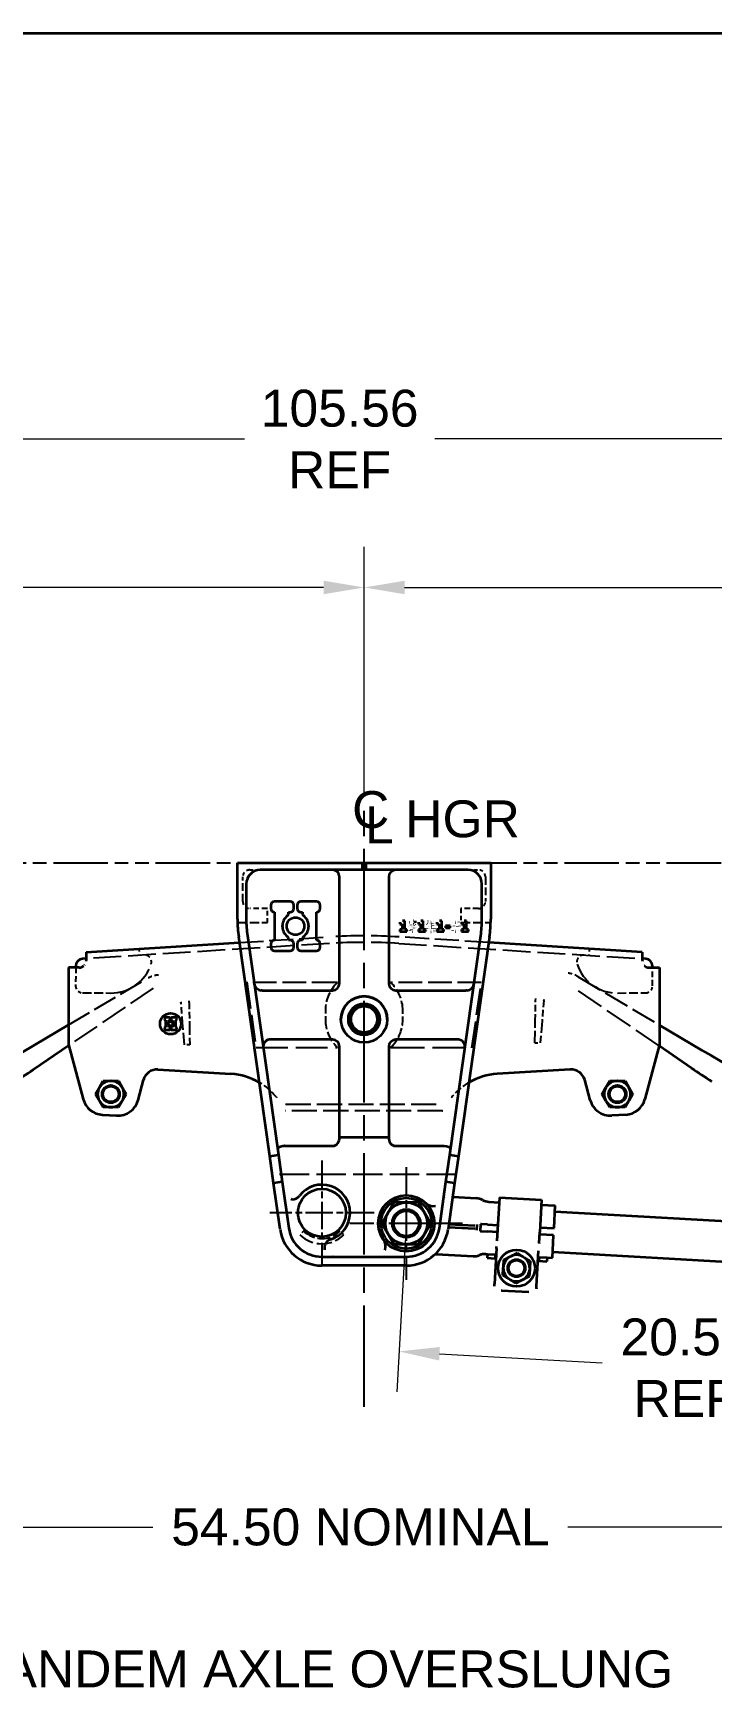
# Model space of a CAD drawing. Header units: inches. Extents: x 8 to 267, y 4 to 172.
# Drawn here: x 85.3 to 109.5, y 113 to 171.8 of the extents above; entities that cross this region are included whole.
import ezdxf

# ---------------------------------------------------------------- set-up
doc = ezdxf.new("R2010")
doc.units = ezdxf.units.IN
doc.header["$LTSCALE"] = 8
doc.header["$MEASUREMENT"] = 0
for name, pattern in [('CHAIN', [0.7087, 0.4724, -0.0591, 0.1181, -0.0591]), ('DASHED', [0.2067, 0.1654, -0.0413]), ('DOUBLE_DASH_CHAIN', [1.2403, 0.6614, -0.0827, 0.1654, -0.0827, 0.1654, -0.0827])]:
    doc.linetypes.add(name, pattern=pattern)
for name, color, linetype, lineweight in [('Center Mark(Hutchens)', 7, 'Continuous', 25), ('Centerline(Hutchens)', 7, 'Continuous', 25), ('Dimensions(Hutchens)', 7, 'Continuous', 25), ('Hidden Edges(Hutchens)', 7, 'DASHED', 25), ('Sketch Geometry(Hutchens)', 7, 'Continuous', 35), ('Symbols(Hutchens)', 7, 'Continuous', 25), ('Visible Edges(Hutchens)', 7, 'Continuous', 35), ('Visible Tangent Edges(Hutchens)', 7, 'DOUBLE_DASH_CHAIN', 25)]:
    doc.layers.add(name, color=color, linetype=linetype, lineweight=lineweight)
doc.styles.add('Hutchens .164', font='ARIAL.TTF')
doc.styles.add('Hutchens .180', font='ARIAL.TTF')
doc.dimstyles.new('HUTCHENS STD DIM X.XX', dxfattribs={"dimscale": 8, "dimtxt": 0.164, "dimasz": 0.18, "dimexe": 0.18, "dimexo": 0.0625, "dimgap": 0.09, "dimtad": 0, "dimtih": 1, "dimtoh": 1, "dimrnd": 1e-08, "dimzin": 4, "dimdsep": 46, "dimtxsty": 'Hutchens .164', "dimcen": 0.09, "dimclrd": 211, "dimclre": 211, "dimclrt": 7, "dimadec": 0, "dimazin": 1, "dimtfac": 0.762195, "dimtofl": 0, "dimtmove": 0, "dimatfit": 3, "dimfxl": 0, "dimtolj": 1, "dimtzin": 0, "dimlwd": 9, "dimlwe": 9, "dimarcsym": 0})

# ---------------------------------------------------------------- blocks, each defined once
blk = doc.blocks.new('Borders D-SIZE')
at = {"layer": 'Sketch Geometry(Hutchens)'}
blk.add_line((0.9537, 21.4797), (32.9537, 21.4797), dxfattribs=at)
at = {"layer": 'Symbols(Hutchens)', "color": 7}
for tag, p, height, style in [('PART_NO_001', (33.0044, 3.3694), 0.164, 'Hutchens .164'), ('REV_001', (32.9953, 1.6502), 0.18, 'Hutchens .180'), ('Sheet_number_001', (33.0516, 1.1699), 0.164, 'Hutchens .164'), ('SHTS_(TOTAL)_001', (33.0516, 0.7004), 0.164, 'Hutchens .164')]:
    blk.add_attdef(tag, p, '', height=height, rotation=270, dxfattribs=dict(at, style=style))
blk = doc.blocks.new('*D29')
at = {"layer": 'Defpoints', "color": 0, "linetype": 'Continuous'}
for p in [(69.784, 126.631), (124.284, 126.649), (124.284, 118.736)]:
    blk.add_point(p, dxfattribs=at)
at = {"layer": 'Dimensions(Hutchens)', "color": 211, "linetype": 'Continuous', "lineweight": 9}
for p, q in [((69.784, 126.131), (69.784, 117.296)), ((124.284, 126.149), (124.284, 117.296)), ((71.224, 118.736), (89.605, 118.736)), ((122.844, 118.736), (104.35, 118.736))]:
    blk.add_line(p, q, dxfattribs=at)
at = {"layer": 'Dimensions(Hutchens)', "color": 211, "linetype": 'Continuous'}
for points in [[(71.224, 118.976), (71.224, 118.496), (69.784, 118.736)], [(122.844, 118.976), (122.844, 118.496), (124.284, 118.736)]]:
    blk.add_solid(points, dxfattribs=at)
at = {"layer": 'Dimensions(Hutchens)', "color": 7, "linetype": 'Continuous', "lineweight": 9, "insert": (96.978, 118.736), "char_height": 1.312, "attachment_point": 5, "style": 'Hutchens .164'}
blk.add_mtext('\\A1;54.50 NOMINAL', dxfattribs=at)
blk = doc.blocks.new('*D33')
at = {"layer": 'Defpoints', "color": 0, "linetype": 'Continuous'}
for p in [(97.109, 152.134), (50.859, 144.625), (97.109, 144.253)]:
    blk.add_point(p, dxfattribs=at)
at = {"layer": 'Dimensions(Hutchens)', "color": 211, "linetype": 'Continuous', "lineweight": 9}
for p, q in [((50.859, 145.125), (50.859, 153.574)), ((97.109, 144.753), (97.109, 153.574)), ((52.299, 152.134), (71.019, 152.134)), ((95.669, 152.134), (76.949, 152.134))]:
    blk.add_line(p, q, dxfattribs=at)
at = {"layer": 'Dimensions(Hutchens)', "color": 211, "linetype": 'Continuous'}
for points in [[(52.299, 152.374), (52.299, 151.894), (50.859, 152.134)], [(95.669, 152.374), (95.669, 151.894), (97.109, 152.134)]]:
    blk.add_solid(points, dxfattribs=at)
at = {"layer": 'Dimensions(Hutchens)', "color": 7, "linetype": 'Continuous', "lineweight": 9, "insert": (73.984, 152.134), "char_height": 1.312, "attachment_point": 5, "style": 'Hutchens .164'}
blk.add_mtext('\\A1;46.25', dxfattribs=at)
blk = doc.blocks.new('*D34')
at = {"layer": 'Defpoints', "color": 0, "linetype": 'Continuous'}
for p in [(143.359, 152.134), (143.359, 145.341), (97.109, 144.253)]:
    blk.add_point(p, dxfattribs=at)
at = {"layer": 'Dimensions(Hutchens)', "color": 211, "linetype": 'Continuous', "lineweight": 9}
for p, q in [((97.109, 144.753), (97.109, 153.574)), ((143.359, 145.841), (143.359, 153.574)), ((98.549, 152.134), (117.269, 152.134)), ((141.919, 152.134), (123.199, 152.134))]:
    blk.add_line(p, q, dxfattribs=at)
at = {"layer": 'Dimensions(Hutchens)', "color": 211, "linetype": 'Continuous'}
for points in [[(98.549, 152.374), (98.549, 151.894), (97.109, 152.134)], [(141.919, 152.374), (141.919, 151.894), (143.359, 152.134)]]:
    blk.add_solid(points, dxfattribs=at)
at = {"layer": 'Dimensions(Hutchens)', "color": 7, "linetype": 'Continuous', "lineweight": 9, "insert": (120.234, 152.134), "char_height": 1.312, "attachment_point": 5, "style": 'Hutchens .164'}
blk.add_mtext('\\A1;46.25', dxfattribs=at)
blk = doc.blocks.new('*D35')
at = {"layer": 'Defpoints', "color": 0, "linetype": 'Continuous'}
for p in [(44.296, 157.413), (149.859, 139.173), (44.296, 133.427)]:
    blk.add_point(p, dxfattribs=at)
at = {"layer": 'Dimensions(Hutchens)', "color": 211, "linetype": 'Continuous', "lineweight": 9}
for p, q in [((44.296, 133.927), (44.296, 158.853)), ((149.859, 139.673), (149.859, 158.853)), ((45.736, 157.413), (92.859, 157.413)), ((148.419, 157.413), (99.621, 157.413))]:
    blk.add_line(p, q, dxfattribs=at)
at = {"layer": 'Dimensions(Hutchens)', "color": 211, "linetype": 'Continuous'}
for points in [[(45.736, 157.653), (45.736, 157.173), (44.296, 157.413)], [(148.419, 157.653), (148.419, 157.173), (149.859, 157.413)]]:
    blk.add_solid(points, dxfattribs=at)
at = {"layer": 'Dimensions(Hutchens)', "color": 7, "linetype": 'Continuous', "lineweight": 9, "insert": (96.24, 157.413), "char_height": 1.312, "attachment_point": 5, "style": 'Hutchens .164'}
blk.add_mtext('\\A1;105.56\\PREF', dxfattribs=at)
blk = doc.blocks.new('*D38')
at = {"layer": 'Defpoints', "color": 0, "linetype": 'Continuous'}
for p in [(98.609, 129.534), (118.936, 128.382), (118.678, 123.829)]:
    blk.add_point(p, dxfattribs=at)
at = {"layer": 'Dimensions(Hutchens)', "color": 211, "linetype": 'Continuous', "lineweight": 9}
for p, q in [((98.58, 129.035), (98.269, 123.544)), ((118.908, 127.883), (118.596, 122.392)), ((99.788, 124.9), (105.572, 124.572)), ((117.24, 123.911), (111.457, 124.239))]:
    blk.add_line(p, q, dxfattribs=at)
at = {"layer": 'Dimensions(Hutchens)', "color": 211, "linetype": 'Continuous'}
for points in [[(99.802, 125.14), (99.775, 124.66), (98.351, 124.982)], [(117.254, 124.151), (117.227, 123.671), (118.678, 123.829)]]:
    blk.add_solid(points, dxfattribs=at)
at = {"layer": 'Dimensions(Hutchens)', "color": 7, "linetype": 'Continuous', "lineweight": 9, "insert": (108.514, 124.405), "char_height": 1.312, "attachment_point": 5, "style": 'Hutchens .164'}
blk.add_mtext('\\A1;20.50\\PREF', dxfattribs=at)
blk = doc.blocks.new('CL HGR')
at = {"layer": 'Symbols(Hutchens)', "color": 7, "char_height": 0.164, "attachment_point": 5, "style": 'Hutchens .164'}
for s, insert in [('C', (0.0294, -0.0028)), ('L', (0.068, -0.0698)), ('HGR', (0.4373, -0.044))]:
    blk.add_mtext(s, dxfattribs=dict(at, insert=insert))

msp = doc.modelspace()

# ---------------------------------------------------------------- linework, layer by layer
at = {"layer": 'Center Mark(Hutchens)', "linetype": 'CHAIN', "ltscale": 0.257266}
for p, q in [((95.6087, 131.7624), (95.6087, 128.0561)), ((97.4618, 129.9093), (93.7555, 129.9093))]:
    msp.add_line(p, q, dxfattribs=at)
at = {"layer": 'Center Mark(Hutchens)', "linetype": 'CHAIN', "ltscale": 0.277881}
for p, q in [((98.6087, 131.5359), (98.6087, 127.5327)), ((100.6102, 129.5343), (96.6071, 129.5343))]:
    msp.add_line(p, q, dxfattribs=at)
at = {"layer": 'Centerline(Hutchens)', "linetype": 'CHAIN', "ltscale": 0.954115}
msp.add_line((97.1087, 123.0128), (97.1087, 144.2534), dxfattribs=at)
at = {"layer": 'Hidden Edges(Hutchens)', "ltscale": 0.208226}
for p, q in [((92.7962, 140.9718), (92.7962, 141.8468)), ((101.4212, 141.8468), (101.4212, 140.9718))]:
    msp.add_line(p, q, dxfattribs=at)
at = {"layer": 'Hidden Edges(Hutchens)', "ltscale": 0.089183}
for p, q in [((93.0462, 142.0968), (93.4212, 142.0968)), ((100.7962, 142.0968), (101.1712, 142.0968))]:
    msp.add_line(p, q, dxfattribs=at)
at = {"layer": 'Hidden Edges(Hutchens)', "ltscale": 0.148704}
for p, q in [((93.6712, 140.7218), (93.0462, 140.7218)), ((101.1712, 140.7218), (100.5462, 140.7218))]:
    msp.add_line(p, q, dxfattribs=at)
at = {"layer": 'Hidden Edges(Hutchens)', "ltscale": 0.118944}
for p, q in [((93.6712, 140.2218), (93.6712, 140.7218)), ((100.5462, 140.7218), (100.5462, 140.2218))]:
    msp.add_line(p, q, dxfattribs=at)
at = {"layer": 'Hidden Edges(Hutchens)', "ltscale": 0.252454}
for p, q in [((92.6104, 140.2218), (93.6712, 140.2218)), ((100.5462, 140.2218), (101.6069, 140.2218))]:
    msp.add_line(p, q, dxfattribs=at)
at = {"layer": 'Hidden Edges(Hutchens)', "ltscale": 0.74679}
for p, q in [((95.8756, 139.4825), (87.2482, 138.9433)), ((98.3418, 139.4825), (106.9692, 138.9433))]:
    msp.add_line(p, q, dxfattribs=at)
at = {"layer": 'Hidden Edges(Hutchens)', "ltscale": 0.642199}
for p, q in [((92.6815, 139.5154), (95.8611, 139.7141)), ((101.5359, 139.5154), (98.3562, 139.7141))]:
    msp.add_line(p, q, dxfattribs=at)
at = {"layer": 'Hidden Edges(Hutchens)', "ltscale": 0.005152}
for p, q in [((87.2482, 138.9433), (87.2261, 138.9419)), ((106.9912, 138.9419), (106.9692, 138.9433))]:
    msp.add_line(p, q, dxfattribs=at)
at = {"layer": 'Hidden Edges(Hutchens)', "ltscale": 0.001633}
for p, q in [((87.2482, 138.9433), (87.2482, 138.9432)), ((106.9692, 138.9433), (106.9692, 138.9432))]:
    msp.add_line(p, q, dxfattribs=at)
at = {"layer": 'Hidden Edges(Hutchens)', "ltscale": 0.055136}
for p, q in [((89.1087, 139.2921), (89.1232, 139.0605)), ((105.1086, 139.2921), (105.0942, 139.0605)), ((105.1086, 139.2921), (105.0942, 139.0605))]:
    msp.add_line(p, q, dxfattribs=at)
at = {"layer": 'Hidden Edges(Hutchens)', "ltscale": 0.649754}
msp.add_line((86.6087, 136.5872), (89.3842, 138.2261), dxfattribs=at)
at = {"layer": 'Hidden Edges(Hutchens)', "ltscale": 0.154203}
for p, q in [((86.8635, 138.6277), (86.8587, 137.9796)), ((107.3587, 137.9796), (107.3539, 138.6277))]:
    msp.add_line(p, q, dxfattribs=at)
at = {"layer": 'Hidden Edges(Hutchens)', "ltscale": 0.678478}
msp.add_line((104.7151, 138.298), (107.6087, 136.5788), dxfattribs=at)
at = {"layer": 'Hidden Edges(Hutchens)', "ltscale": 0.730008}
msp.add_line((89.6123, 137.8951), (86.6189, 135.8569), dxfattribs=at)
at = {"layer": 'Hidden Edges(Hutchens)', "ltscale": 0.237987}
for p, q in [((87.1068, 137.7277), (88.1068, 137.7204)), ((106.1105, 137.7204), (107.1105, 137.7277))]:
    msp.add_line(p, q, dxfattribs=at)
at = {"layer": 'Hidden Edges(Hutchens)', "ltscale": 0.716425}
for p, q in [((92.943, 138.1135), (93.2749, 135.7675)), ((100.9424, 135.7675), (101.2744, 138.1135))]:
    msp.add_line(p, q, dxfattribs=at)
at = {"layer": 'Hidden Edges(Hutchens)', "ltscale": 0.634947}
for p, q in [((96.0952, 138.0968), (92.9453, 138.0968)), ((101.272, 138.0968), (98.1222, 138.0968))]:
    msp.add_line(p, q, dxfattribs=at)
at = {"layer": 'Hidden Edges(Hutchens)', "ltscale": 0.014224}
for p, q in [((96.1553, 138.0968), (96.0952, 138.0968)), ((98.1222, 138.0968), (98.062, 138.0968)), ((96.0952, 135.7843), (96.1553, 135.7843)), ((98.062, 135.7843), (98.1222, 135.7843))]:
    msp.add_line(p, q, dxfattribs=at)
at = {"layer": 'Hidden Edges(Hutchens)', "ltscale": 0.005938}
for p, q in [((96.1553, 138.0968), (96.1649, 138.0968)), ((98.0524, 138.0968), (98.062, 138.0968)), ((96.1649, 135.7843), (96.1553, 135.7843)), ((98.062, 135.7843), (98.0524, 135.7843))]:
    msp.add_line(p, q, dxfattribs=at)
at = {"layer": 'Hidden Edges(Hutchens)', "ltscale": 0.75057}
msp.add_line((107.5937, 135.8393), (104.5218, 137.9433), dxfattribs=at)
at = {"layer": 'Hidden Edges(Hutchens)'}
for p, q in [((90.6057, 137.3745), (90.6057, 137.3745)), ((103.4914, 137.4498), (103.4914, 137.4498))]:
    msp.add_line(p, q, dxfattribs=at)
at = {"layer": 'Hidden Edges(Hutchens)', "ltscale": 0.174961}
for p, q in [((90.6615, 136.6587), (90.6057, 137.3745)), ((103.4914, 137.4498), (103.4336, 136.7342))]:
    msp.add_line(p, q, dxfattribs=at)
at = {"layer": 'Hidden Edges(Hutchens)', "ltscale": 0.174616}
for p, q in [((90.8926, 137.3783), (90.9021, 136.6619)), ((103.1929, 136.738), (103.2044, 137.4544))]:
    msp.add_line(p, q, dxfattribs=at)
at = {"layer": 'Hidden Edges(Hutchens)', "ltscale": 0.074302}
for p, q in [((95.7337, 137.0968), (95.7337, 136.7843)), ((98.4837, 136.7843), (98.4837, 137.0968))]:
    msp.add_line(p, q, dxfattribs=at)
at = {"layer": 'Hidden Edges(Hutchens)', "ltscale": 0.322228}
for p, q in [((90.7226, 135.8759), (90.6615, 136.6587)), ((103.4336, 136.7342), (103.3703, 135.9515))]:
    msp.add_line(p, q, dxfattribs=at)
at = {"layer": 'Hidden Edges(Hutchens)', "ltscale": 0.321944}
for p, q in [((90.9021, 136.6619), (90.9125, 135.8784)), ((103.1804, 135.9546), (103.1929, 136.738))]:
    msp.add_line(p, q, dxfattribs=at)
at = {"layer": 'Hidden Edges(Hutchens)', "ltscale": 0.045137}
for p, q in [((90.9125, 135.8784), (90.7226, 135.8759)), ((103.1804, 135.9546), (103.3703, 135.9515))]:
    msp.add_line(p, q, dxfattribs=at)
at = {"layer": 'Hidden Edges(Hutchens)', "ltscale": 0.853485}
for p, q in [((93.2725, 135.7843), (96.0952, 135.7843)), ((98.1222, 135.7843), (100.9448, 135.7843))]:
    msp.add_line(p, q, dxfattribs=at)
at = {"layer": 'Hidden Edges(Hutchens)', "ltscale": 0.674663}
for p, q in [((94.3196, 133.7663), (99.8977, 133.7663)), ((99.8977, 133.5343), (94.3196, 133.5343))]:
    msp.add_line(p, q, dxfattribs=at)
at = {"layer": 'Hidden Edges(Hutchens)', "ltscale": 0.788808}
msp.add_line((100.3696, 131.2728), (93.8477, 131.2728), dxfattribs=at)
at = {"layer": 'Hidden Edges(Hutchens)', "ltscale": 0.044541}
for p, q in [((94.9623, 129.2629), (94.8297, 129.1304)), ((96.3876, 129.1304), (96.255, 129.2629))]:
    msp.add_line(p, q, dxfattribs=at)
at = {"layer": 'Hidden Edges(Hutchens)', "ltscale": 0.331717, "flags": 128}
msp.add_lwpolyline([(90.6057, 137.3745), (90.6019, 137.4039)], dxfattribs=at)
at = {"layer": 'Hidden Edges(Hutchens)', "ltscale": 0.401905, "flags": 128}
for points in [[(90.8926, 137.3783), (90.8893, 137.4468)], [(103.2044, 137.4544), (103.2079, 137.5229)]]:
    msp.add_lwpolyline(points, dxfattribs=at)
at = {"layer": 'Hidden Edges(Hutchens)', "ltscale": 0.31875, "flags": 128}
msp.add_lwpolyline([(103.4914, 137.4498), (103.5079, 137.5007)], dxfattribs=at)
at = {"layer": 'Hidden Edges(Hutchens)', "ltscale": 0.121857, "flags": 128}
for points in [[(93.994, 134.0163), (94.0106, 134.0013)], [(100.2234, 134.0163), (100.2067, 134.0013)]]:
    msp.add_lwpolyline(points, dxfattribs=at)
at = {"layer": 'Hidden Edges(Hutchens)', "ltscale": 0.196547, "flags": 128}
for points in [[(94.3196, 133.5343), (94.3095, 133.5354)], [(99.8977, 133.5343), (99.9078, 133.5354)]]:
    msp.add_lwpolyline(points, dxfattribs=at)
at = {"layer": 'Hidden Edges(Hutchens)', "ltscale": 0.093397}
for centre, start, end in [((93.0462, 141.8468), 90, 180), ((101.1712, 141.8468), 0, 90), ((93.0462, 140.9718), 180, 270), ((101.1712, 140.9718), 270, 0), ((87.1087, 137.9777), 179.576334, 269.576334), ((107.1087, 137.9777), 270.423666, 0.423666)]:
    msp.add_arc(centre, 0.25, start, end, dxfattribs=at)
at = {"layer": 'Hidden Edges(Hutchens)', "ltscale": 0.754945}
msp.add_arc((97.1087, 119.753), 20, 86.423666, 93.576334, dxfattribs=at)
at = {"layer": 'Hidden Edges(Hutchens)', "ltscale": 0.746187}
msp.add_arc((97.1087, 119.753), 19.768, 86.423666, 93.576334, dxfattribs=at)
at = {"layer": 'Hidden Edges(Hutchens)', "ltscale": 0.116454}
for centre, start, end in [((89.3025, 138.8212), 341.381462, 93.576334), ((104.9149, 138.8212), 86.423666, 198.618538)]:
    msp.add_arc(centre, 0.25, start, end, dxfattribs=at)
at = {"layer": 'Hidden Edges(Hutchens)', "ltscale": 0.568412}
for centre, start, end in [((88.1179, 139.2203), 269.576334, 341.381462), ((106.0995, 139.2203), 198.618538, 270.423666)]:
    msp.add_arc(centre, 1.5, start, end, dxfattribs=at)
at = {"layer": 'Hidden Edges(Hutchens)', "ltscale": 0.105451}
for centre, start, end in [((89.8927, 137.365), 95.161196, 120.562035), ((104.2043, 137.4384), 59.280999, 84.681837)]:
    msp.add_arc(centre, 1, start, end, dxfattribs=at)
at = {"layer": 'Hidden Edges(Hutchens)', "ltscale": 0.26649}
for centre, start, end in [((97.1087, 137.0968), 133.341758, 180), ((97.1087, 137.0968), 0, 46.658242), ((97.1087, 136.7843), 180, 226.658242), ((97.1087, 136.7843), 313.341758, 0)]:
    msp.add_arc(centre, 1.375, start, end, dxfattribs=at)
at = {"layer": 'Hidden Edges(Hutchens)', "ltscale": 0.192198}
for centre, start, end in [((92.2445, 132.6014), 38.965898, 59.533295), ((101.9728, 132.6014), 120.466705, 141.034102)]:
    msp.add_arc(centre, 2.25, start, end, dxfattribs=at)
at = {"layer": 'Hidden Edges(Hutchens)', "ltscale": 0.411869}
msp.add_arc((95.6087, 129.9093), 1.1016, 225, 315, dxfattribs=at)
at = {"layer": 'Hidden Edges(Hutchens)', "ltscale": 0.341747}
msp.add_arc((95.6087, 129.9093), 0.9141, 225, 315, dxfattribs=at)
at = {"layer": 'Visible Edges(Hutchens)'}
for p, q in [((92.6087, 142.3468), (97.0462, 142.3468)), ((92.6087, 140.3468), (92.6087, 142.3468)), ((97.0462, 142.0968), (97.0462, 142.3468)), ((97.0462, 142.3468), (97.1712, 142.3468)), ((97.1087, 142.2843), (97.0462, 142.3468)), ((97.1712, 142.3468), (97.1087, 142.2843)), ((97.1712, 142.3468), (101.6087, 142.3468)), ((97.1712, 142.3468), (97.1712, 142.0968)), ((101.6087, 142.3468), (101.6087, 140.3468)), ((97.0462, 142.0968), (93.4212, 142.0968)), ((96.2337, 138.0655), (96.2337, 141.8468)), ((97.1087, 142.0968), (97.0462, 142.0968)), ((97.1087, 142.2843), (97.1087, 142.0968)), ((97.1712, 142.0968), (97.1087, 142.0968)), ((100.7962, 142.0968), (97.1712, 142.0968)), ((97.9837, 141.8468), (97.9837, 138.0655)), ((92.9212, 141.5968), (92.9212, 140.3468)), ((101.2962, 140.3468), (101.2962, 141.5968)), ((93.7962, 140.8468), (93.7962, 140.7218)), ((94.4837, 140.9718), (93.9212, 140.9718)), ((93.9212, 140.5968), (93.9212, 139.5968)), ((94.4212, 140.5571), (94.4212, 140.5968)), ((94.4212, 140.5968), (94.4837, 140.5968)), ((94.6087, 140.7218), (94.6087, 140.8468)), ((94.7337, 140.8468), (94.7337, 140.7218)), ((95.4212, 140.9718), (94.8587, 140.9718)), ((94.8587, 140.5968), (94.9212, 140.5968)), ((94.9212, 140.5968), (94.9212, 140.5571)), ((95.4212, 139.5968), (95.4212, 140.5968)), ((95.5462, 140.7218), (95.5462, 140.8468)), ((98.3814, 140.2343), (98.3814, 140.1732)), ((98.3814, 140.1732), (98.4604, 140.1732)), ((98.4604, 140.1732), (98.4604, 139.9748)), ((98.5519, 140.2853), (98.4698, 140.2853)), ((98.5519, 139.9748), (98.5519, 140.2853)), ((98.9339, 140.2115), (98.9406, 140.2115)), ((98.9406, 140.2115), (98.9406, 140.285)), ((99.0384, 140.2343), (99.0384, 140.1732)), ((99.0384, 140.1732), (99.1174, 140.1732)), ((99.1174, 140.1732), (99.1174, 139.9748)), ((99.2089, 140.2853), (99.1268, 140.2853)), ((99.2089, 139.9748), (99.2089, 140.2853)), ((99.4028, 140.1015), (99.4028, 140.1)), ((99.5578, 140.1124), (99.5578, 140.1136)), ((99.6954, 140.2343), (99.6954, 140.1732)), ((99.6954, 140.1732), (99.7744, 140.1732)), ((99.7744, 140.1732), (99.7744, 139.9748)), ((99.8659, 140.2853), (99.7838, 140.2853)), ((99.8659, 139.9748), (99.8659, 140.2853)), ((100.0023, 140.11), (100.0023, 140.0401)), ((100.1692, 140.11), (100.0023, 140.11)), ((100.0023, 140.0401), (100.1692, 140.0401)), ((100.1692, 140.0401), (100.1692, 140.11)), ((100.5749, 140.2343), (100.5749, 140.1732)), ((100.5749, 140.1732), (100.6539, 140.1732)), ((100.6539, 140.1732), (100.6539, 139.9748)), ((100.7454, 140.2853), (100.6633, 140.2853)), ((100.7454, 139.9748), (100.7454, 140.2853)), ((87.2337, 139.1749), (92.6815, 139.5154)), ((93.7556, 131.9239), (92.653, 139.7163)), ((92.9625, 139.7601), (94.065, 131.9676)), ((93.7962, 139.4718), (93.7962, 139.3468)), ((94.4212, 139.5968), (94.4212, 139.6364)), ((94.4837, 139.5968), (94.4212, 139.5968)), ((94.6087, 139.3468), (94.6087, 139.4718)), ((94.7337, 139.4718), (94.7337, 139.3468)), ((94.9212, 139.5968), (94.8587, 139.5968)), ((94.9212, 139.6364), (94.9212, 139.5968)), ((95.5462, 139.3468), (95.5462, 139.4718)), ((98.3814, 139.9748), (98.3814, 139.9094)), ((98.4604, 139.9748), (98.3814, 139.9748)), ((98.3814, 139.9094), (98.6291, 139.9094)), ((98.6291, 139.9748), (98.5519, 139.9748)), ((98.6291, 139.9094), (98.6291, 139.9748)), ((99.0384, 139.9748), (99.0384, 139.9094)), ((99.1174, 139.9748), (99.0384, 139.9748)), ((99.0384, 139.9094), (99.2861, 139.9094)), ((99.2861, 139.9748), (99.2089, 139.9748)), ((99.2861, 139.9094), (99.2861, 139.9748)), ((99.6954, 139.9748), (99.6954, 139.9094)), ((99.7744, 139.9748), (99.6954, 139.9748)), ((99.6954, 139.9094), (99.9431, 139.9094)), ((99.9431, 139.9748), (99.8659, 139.9748)), ((99.9431, 139.9094), (99.9431, 139.9748)), ((100.1523, 131.9676), (101.2549, 139.7601)), ((101.5643, 139.7163), (100.4617, 131.9239)), ((100.5749, 139.9748), (100.5749, 139.9094)), ((100.6539, 139.9748), (100.5749, 139.9748)), ((100.5749, 139.9094), (100.8225, 139.9094)), ((100.8225, 139.9748), (100.7454, 139.9748)), ((100.8225, 139.9094), (100.8225, 139.9748)), ((106.9836, 139.1749), (101.5359, 139.5154)), ((87.2261, 138.9419), (87.0983, 138.934)), ((87.2337, 139.1749), (87.2337, 138.8776)), ((93.9212, 139.2218), (94.4837, 139.2218)), ((94.8587, 139.2218), (95.4212, 139.2218)), ((106.9836, 139.1749), (106.9836, 138.8776)), ((107.119, 138.934), (106.9912, 138.9419)), ((86.9836, 138.6276), (86.6087, 138.6277)), ((86.6087, 138.6277), (86.6087, 135.895)), ((86.8639, 138.6863), (86.8635, 138.6277)), ((107.2337, 138.6276), (107.6087, 138.6277)), ((107.3539, 138.6277), (107.3534, 138.6863)), ((107.6087, 138.6277), (107.6087, 135.895)), ((93.4901, 137.8155), (93.4547, 137.8155)), ((93.4901, 137.8155), (95.9837, 137.8155)), ((98.2337, 137.8155), (100.7272, 137.8155)), ((100.7626, 137.8155), (100.7272, 137.8155)), ((84.9754, 135.6228), (86.6087, 136.5872)), ((90.0149, 136.8151), (90.0149, 136.7846)), ((90.0149, 136.4706), (90.0149, 136.4401)), ((90.1868, 136.8464), (90.0462, 136.8464)), ((90.0462, 136.7534), (90.0509, 136.7534)), ((90.0509, 136.5019), (90.0462, 136.5019)), ((90.0509, 136.7534), (90.0509, 136.5019)), ((90.1759, 136.7534), (90.1868, 136.7534)), ((90.1759, 136.7462), (90.1759, 136.7534)), ((90.1759, 136.5019), (90.1759, 136.5091)), ((90.1868, 136.5019), (90.1759, 136.5019)), ((90.218, 136.7846), (90.218, 136.8151)), ((90.218, 136.4401), (90.218, 136.4706)), ((90.2493, 136.8151), (90.2493, 136.7846)), ((90.2493, 136.4706), (90.2493, 136.4401)), ((90.4212, 136.8464), (90.2805, 136.8464)), ((90.2805, 136.7534), (90.2914, 136.7534)), ((90.2914, 136.5019), (90.2805, 136.5019)), ((90.2914, 136.7534), (90.2914, 136.7462)), ((90.2914, 136.5091), (90.2914, 136.5019)), ((90.4164, 136.5019), (90.4164, 136.7534)), ((90.4164, 136.7534), (90.4212, 136.7534)), ((90.4212, 136.5019), (90.4164, 136.5019)), ((90.4524, 136.7846), (90.4524, 136.8151)), ((90.4524, 136.4401), (90.4524, 136.4706)), ((96.2857, 136.7843), (96.2857, 136.7843)), ((97.9317, 136.7843), (97.9317, 136.7843)), ((107.6087, 136.5788), (109.1168, 135.6827)), ((86.6087, 135.895), (87.1304, 133.9478)), ((90.0462, 136.4089), (90.1868, 136.4089)), ((90.2805, 136.4089), (90.4212, 136.4089)), ((95.9837, 136.0655), (93.7731, 136.0655)), ((100.4443, 136.0655), (98.2337, 136.0655)), ((107.6087, 135.895), (107.0869, 133.9478)), ((86.6189, 135.8569), (85.3481, 134.9917)), ((96.2337, 132.603), (96.2337, 135.8155)), ((97.9837, 135.8155), (97.9837, 132.603)), ((108.7424, 135.0526), (107.5937, 135.8393)), ((89.7825, 135.0008), (92.3773, 134.8474)), ((104.4348, 135.0008), (101.84, 134.8474)), ((87.5671, 134.1276), (87.7025, 134.3621)), ((87.7025, 133.8931), (87.5671, 134.1276)), ((87.7025, 134.3621), (87.8379, 134.5966)), ((87.8379, 134.5966), (88.1087, 134.5966)), ((88.1087, 134.5966), (88.3794, 134.5966)), ((88.3794, 134.5966), (88.5148, 134.3621)), ((88.5148, 134.3621), (88.6502, 134.1276)), ((88.6502, 134.1276), (88.5148, 133.8931)), ((89.079, 133.9182), (89.27, 134.6311)), ((105.1383, 133.9182), (104.9473, 134.6311)), ((105.5671, 134.1276), (105.7025, 134.3621)), ((105.7025, 133.8931), (105.5671, 134.1276)), ((105.7025, 134.3621), (105.8379, 134.5966)), ((105.8379, 134.5966), (106.1087, 134.5966)), ((106.1087, 134.5966), (106.3794, 134.5966)), ((106.3794, 134.5966), (106.5148, 134.3621)), ((106.5148, 134.3621), (106.6502, 134.1276)), ((106.6502, 134.1276), (106.5148, 133.8931)), ((87.8379, 133.6586), (87.7025, 133.8931)), ((88.1087, 133.6586), (87.8379, 133.6586)), ((88.3794, 133.6586), (88.1087, 133.6586)), ((88.5148, 133.8931), (88.3794, 133.6586)), ((105.8379, 133.6586), (105.7025, 133.8931)), ((106.1087, 133.6586), (105.8379, 133.6586)), ((106.3794, 133.6586), (106.1087, 133.6586)), ((106.5148, 133.8931), (106.3794, 133.6586)), ((87.8106, 133.3932), (88.3103, 133.3636)), ((106.4068, 133.3932), (105.907, 133.3636)), ((96.2337, 132.603), (97.9837, 132.603)), ((93.7556, 131.9239), (94.065, 131.9676)), ((93.8909, 130.9676), (93.7556, 131.9239)), ((94.065, 131.9676), (94.2003, 131.0114)), ((94.2907, 132.2843), (95.9837, 132.2843)), ((98.2337, 132.2843), (99.9267, 132.2843)), ((100.017, 131.0114), (100.1523, 131.9676)), ((100.1523, 131.9676), (100.4617, 131.9239)), ((100.4617, 131.9239), (100.3264, 130.9676)), ((94.2003, 131.0114), (93.8909, 130.9676)), ((94.1235, 129.3241), (93.8909, 130.9676)), ((94.2003, 131.0114), (94.4329, 129.3679)), ((99.7845, 129.3679), (100.017, 131.0114)), ((100.3264, 130.9676), (100.017, 131.0114)), ((100.3264, 130.9676), (100.0939, 129.3241)), ((97.7426, 129.5343), (98.1757, 130.2843)), ((98.1757, 130.2843), (99.0417, 130.2843)), ((99.0417, 130.2843), (99.4747, 129.5343)), ((100.2568, 130.4755), (101.1007, 130.4277)), ((101.3273, 130.3591), (101.3091, 130.3689)), ((101.5357, 130.3004), (101.9061, 130.2794)), ((101.9159, 130.4521), (101.8512, 129.3098)), ((101.9159, 130.4521), (103.4135, 130.3672)), ((103.4135, 130.3672), (103.3488, 129.225)), ((103.4037, 130.1945), (103.9029, 130.1662)), ((103.8573, 129.362), (103.9029, 130.1662)), ((98.1757, 128.7843), (97.7426, 129.5343)), ((99.4747, 129.5343), (99.0417, 128.7843)), ((100.1203, 129.5112), (101.0458, 129.4587)), ((101.1121, 129.2903), (101.1237, 129.4938)), ((101.2498, 129.5098), (101.2356, 129.2602)), ((101.2604, 129.5092), (101.2517, 129.5097)), ((101.2604, 129.5092), (101.2791, 129.5081)), ((101.4901, 129.4962), (101.2791, 129.5081)), ((101.4901, 129.4962), (101.8605, 129.4752)), ((103.3581, 129.3903), (103.8573, 129.362)), ((103.891, 129.956), (113.7352, 129.398)), ((101.0387, 129.3339), (100.1028, 129.387)), ((101.2376, 129.2601), (101.2462, 129.2596)), ((101.265, 129.2585), (101.2462, 129.2596)), ((101.265, 129.2585), (101.476, 129.2466)), ((101.8464, 129.2256), (101.476, 129.2466)), ((101.8507, 129.3023), (101.8288, 128.9148)), ((101.8512, 129.3098), (101.8507, 129.3023)), ((103.3264, 128.8299), (103.3483, 129.2174)), ((103.8432, 129.1124), (103.344, 129.1407)), ((103.3488, 129.225), (103.3483, 129.2174)), ((103.7976, 128.3082), (103.8432, 129.1124)), ((95.6087, 128.3468), (98.6087, 128.3468)), ((99.0417, 128.7843), (98.1757, 128.7843)), ((99.6361, 128.4414), (99.8921, 128.4269)), ((99.8921, 128.4269), (100.9838, 128.365)), ((101.2167, 128.4075), (101.1975, 128.3998)), ((101.4304, 128.4423), (101.4891, 128.439)), ((101.4891, 128.439), (101.4814, 128.3042)), ((101.4814, 128.3042), (101.7622, 128.2883)), ((101.4891, 128.439), (101.7699, 128.4231)), ((101.8133, 128.6417), (101.7422, 127.3881)), ((101.7699, 128.4231), (101.7622, 128.2883)), ((101.7622, 128.2883), (101.7932, 128.2866)), ((101.8008, 128.4214), (101.7699, 128.4231)), ((102.0578, 127.9908), (102.0719, 128.2395)), ((102.0719, 128.2395), (102.2944, 128.3516)), ((102.2944, 128.3516), (102.3331, 128.3711)), ((102.3331, 128.3711), (102.5555, 128.4833)), ((102.5555, 128.4833), (102.7639, 128.3467)), ((102.7639, 128.3467), (102.8001, 128.323)), ((102.8001, 128.323), (103.0084, 128.1864)), ((103.2398, 127.3033), (103.3109, 128.5568)), ((103.2984, 128.3365), (103.2986, 128.3365)), ((103.3298, 128.3347), (103.2986, 128.3365)), ((103.3298, 128.3347), (103.3222, 128.1999)), ((103.3298, 128.3347), (103.6106, 128.3188)), ((103.6106, 128.3188), (103.603, 128.184)), ((103.6106, 128.3188), (103.7976, 128.3082)), ((103.8095, 128.5183), (113.6537, 127.9604)), ((98.6087, 128.0343), (95.6087, 128.0343)), ((102.0413, 127.6988), (102.0554, 127.9475)), ((102.2496, 127.5622), (102.0413, 127.6988)), ((102.0554, 127.9475), (102.0578, 127.9908)), ((102.9778, 127.6457), (102.7554, 127.5336)), ((102.9919, 127.8944), (102.9778, 127.6457)), ((102.9943, 127.9377), (102.9919, 127.8944)), ((103.0084, 128.1864), (102.9943, 127.9377)), ((103.2908, 128.2017), (103.291, 128.2017)), ((103.291, 128.2017), (103.3222, 128.1999)), ((103.3222, 128.1999), (103.603, 128.184)), ((101.7374, 127.3021), (101.7422, 127.3881)), ((101.996, 127.1513), (102.9609, 127.0966)), ((102.2859, 127.5385), (102.2496, 127.5622)), ((102.4942, 127.4019), (102.2859, 127.5385)), ((102.7167, 127.5141), (102.4942, 127.4019)), ((102.7554, 127.5336), (102.7167, 127.5141)), ((103.235, 127.2172), (103.2398, 127.3033))]:
    msp.add_line(p, q, dxfattribs=at)
at = {"layer": 'Visible Edges(Hutchens)', "flags": 128}
for points in [[(98.4434, 140.2437), (98.4419, 140.243)], [(98.4698, 140.2853), (98.4697, 140.2837)], [(98.6853, 140.0766), (98.6853, 140.0719)], [(98.7306, 140.2319), (98.7272, 140.2276)], [(98.7786, 140.0623), (98.7786, 140.0632)], [(98.7792, 140.0851), (98.7808, 140.0857)], [(98.7795, 140.1334), (98.781, 140.143)], [(98.7986, 139.9805), (98.7954, 139.9847)], [(98.819, 140.0939), (98.8217, 140.0939)], [(98.86, 140.1592), (98.8576, 140.1592)], [(98.8603, 140.0814), (98.8623, 140.0796)], [(98.8625, 139.9805), (98.862, 139.98)], [(98.8783, 140.2914), (98.869, 140.2913)], [(98.8773, 140.223), (98.8825, 140.223)], [(98.8776, 140.0325), (98.8775, 140.0247)], [(98.9296, 140.138), (98.9275, 140.1395)], [(98.9406, 140.285), (98.9394, 140.2853)], [(98.9722, 140.0371), (98.9721, 140.0405)], [(99.1004, 140.2437), (99.0989, 140.243)], [(99.1268, 140.2853), (99.1267, 140.2837)], [(99.3335, 140.0106), (99.3335, 140.0077)], [(99.3435, 140.1917), (99.3438, 140.1831)], [(99.3797, 140.2629), (99.3762, 140.26)], [(99.4028, 140.1), (99.3981, 140.0979)], [(99.4253, 140.0225), (99.4255, 140.0284)], [(99.4365, 140.1933), (99.4366, 140.1955)], [(99.4505, 140.0787), (99.4549, 140.0768)], [(99.4678, 140.1522), (99.4657, 140.1533)], [(99.4824, 140.2929), (99.4754, 140.2928)], [(99.4824, 140.2291), (99.4868, 140.229)], [(99.4961, 140.0602), (99.4982, 140.0591)], [(99.5103, 140.1349), (99.5042, 140.1373)], [(99.5292, 140.1872), (99.5291, 140.1822)], [(99.5374, 140.0097), (99.5373, 140.0063)], [(99.5578, 140.1136), (99.5635, 140.1165)], [(99.5854, 140.2659), (99.5829, 140.2677)], [(99.6207, 140.1981), (99.6205, 140.2029)], [(99.6304, 140.0137), (99.6301, 140.022)], [(99.7574, 140.2437), (99.7559, 140.243)], [(99.7838, 140.2853), (99.7837, 140.2837)], [(100.2169, 140.0969), (100.2169, 140.0918)], [(100.25, 140.2428), (100.2473, 140.2387)], [(100.3114, 140.0966), (100.3115, 140.1077)], [(100.3615, 140.292), (100.3542, 140.2919)], [(100.3615, 140.2227), (100.3682, 140.2223)], [(100.4114, 140.0969), (100.4113, 140.0861)], [(100.4734, 140.2413), (100.4703, 140.2456)], [(100.5059, 140.0969), (100.5058, 140.1064)], [(100.6369, 140.2437), (100.6353, 140.243)], [(100.6633, 140.2853), (100.6632, 140.2837)], [(98.7293, 139.9389), (98.7322, 139.9361)], [(98.8312, 139.9654), (98.8301, 139.9654)], [(98.8315, 139.9015), (98.839, 139.9017)], [(99.3684, 139.9328), (99.3712, 139.9306)], [(99.4857, 139.965), (99.4806, 139.9652)], [(99.4815, 139.9006), (99.4899, 139.9007)], [(99.5195, 139.9748), (99.5171, 139.9733)], [(99.5912, 139.9328), (99.5941, 139.9352)], [(100.2497, 139.9514), (100.2528, 139.9471)], [(100.3615, 139.9708), (100.3547, 139.9713)], [(100.3615, 139.9015), (100.3657, 139.9016)], [(100.4731, 139.9508), (100.4757, 139.9547)], [(87.2188, 138.8604), (87.2179, 138.856)], [(87.2188, 138.8604), (87.2194, 138.8635)], [(106.9836, 139.1521), (106.9837, 139.1377)], [(106.9985, 138.8604), (106.9994, 138.856)], [(87.1447, 138.6864), (87.1516, 138.6925)], [(87.1795, 138.7222), (87.1882, 138.7342)], [(107.0248, 138.741), (107.0252, 138.7404)], [(107.0727, 138.6864), (107.0657, 138.6925)], [(94.5412, 130.3869), (94.521, 130.3888)], [(99.9399, 130.4662), (99.9372, 130.4498)], [(101.2517, 129.5097), (101.2432, 129.5101)], [(101.0387, 129.3339), (101.0462, 129.3284)], [(103.3264, 128.8299), (103.3259, 128.8216)], [(96.0089, 128.3468), (95.9937, 128.3472)], [(97.853, 128.5968), (97.8452, 128.5768)], [(101.8133, 128.6417), (101.8171, 128.7099)], [(101.996, 127.1513), (101.9785, 127.1525)], [(103.235, 127.2172), (103.2338, 127.2069)]]:
    msp.add_lwpolyline(points, dxfattribs=at)
at = {"layer": 'Visible Edges(Hutchens)'}
for centre, radius in [((94.6712, 140.0968), 0.3125), ((97.1087, 136.7843), 0.823), ((97.1087, 136.7843), 0.5598), ((97.1087, 136.7843), 0.5257), ((97.1087, 136.7843), 0.465), ((90.2337, 136.6276), 0.375), ((90.2337, 136.6276), 0.0781), ((88.1087, 134.1276), 0.3126), ((88.1087, 134.1276), 0.3125), ((88.1087, 134.1276), 0.28), ((106.1087, 134.1276), 0.3126), ((106.1087, 134.1276), 0.3125), ((106.1087, 134.1276), 0.28), ((95.6087, 129.9093), 0.8516), ((98.6087, 129.5343), 1), ((98.6087, 129.5343), 0.9041), ((98.6087, 129.5343), 0.7448), ((98.6087, 129.5343), 0.5), ((98.6087, 129.5343), 0.4501), ((102.5249, 127.9426), 0.6563), ((102.5249, 127.9426), 0.3126), ((102.5249, 127.9426), 0.3125), ((102.5249, 127.9426), 0.28)]:
    msp.add_circle(centre, radius, dxfattribs=at)
for centre, radius, start, end in [((93.4212, 141.5968), 0.5, 90, 180), ((95.9837, 141.8468), 0.25, 0, 90), ((98.2337, 141.8468), 0.25, 90, 180), ((100.7962, 141.5968), 0.5, 0, 90), ((93.9212, 140.8468), 0.125, 90, 180), ((93.9212, 140.7218), 0.125, 180, 270), ((94.4837, 140.8468), 0.125, 0, 90), ((94.4837, 140.7218), 0.125, 270, 0), ((94.8587, 140.8468), 0.125, 90, 180), ((94.8587, 140.7218), 0.125, 180, 270), ((95.4212, 140.8468), 0.125, 0, 90), ((95.4212, 140.7218), 0.125, 270, 0), ((97.1087, 140.3468), 4.5, 180, 188.053429), ((97.1087, 140.3468), 4.1875, 180, 188.053429), ((94.6712, 140.0968), 0.4687, 129.166711, 230.833289), ((94.2962, 140.5571), 0.125, 309.166711, 0), ((95.0462, 140.5571), 0.125, 180, 230.833289), ((94.6712, 140.0968), 0.4687, 309.166711, 50.833289), ((97.1087, 140.3468), 4.1875, 351.946571, 0), ((97.1087, 140.3468), 4.5, 351.946571, 0), ((93.9212, 139.4718), 0.125, 90, 180), ((94.2962, 139.6364), 0.125, 0, 50.833289), ((94.4837, 139.4718), 0.125, 0, 90), ((94.8587, 139.4718), 0.125, 90, 180), ((95.0462, 139.6364), 0.125, 129.166711, 180), ((95.4212, 139.4718), 0.125, 0, 90), ((87.1139, 138.6844), 0.25, 93.576334, 179.576334), ((93.9212, 139.3468), 0.125, 180, 270), ((94.4837, 139.3468), 0.125, 270, 0), ((94.8587, 139.3468), 0.125, 180, 270), ((95.4212, 139.3468), 0.125, 270, 0), ((107.1034, 138.6844), 0.25, 0.423666, 86.423666), ((86.9837, 138.8776), 0.25, 269.989305, 310.083197), ((107.2336, 138.8776), 0.25, 229.916803, 270.010695), ((93.4547, 138.0655), 0.25, 188.053429, 270), ((95.9837, 138.0655), 0.25, 270, 0), ((98.2337, 138.0655), 0.25, 180, 270), ((100.7626, 138.0655), 0.25, 270, 351.946571), ((97.1087, 136.7843), 0.823, 0, 180), ((90.0462, 136.8151), 0.0312, 90, 180), ((90.0462, 136.7846), 0.0312, 180, 270), ((90.0462, 136.4706), 0.0313, 90, 180), ((90.2337, 136.6276), 0.117, 126.894057, 233.105943), ((90.1447, 136.7462), 0.0313, 306.894057, 0), ((90.1447, 136.5091), 0.0312, 0, 53.105943), ((90.1868, 136.8151), 0.0313, 0, 90), ((90.1868, 136.7846), 0.0313, 270, 0), ((90.1868, 136.4706), 0.0313, 0, 90), ((90.2805, 136.8151), 0.0312, 90, 180), ((90.2805, 136.7846), 0.0312, 180, 270), ((90.2805, 136.4706), 0.0312, 90, 180), ((90.3227, 136.7462), 0.0312, 180, 233.105943), ((90.3227, 136.5091), 0.0312, 126.894057, 180), ((90.2337, 136.6276), 0.117, 306.894057, 53.105943), ((90.4212, 136.8151), 0.0312, 0, 90), ((90.4212, 136.7846), 0.0312, 270, 0), ((90.4212, 136.4706), 0.0312, 0, 90), ((90.0462, 136.4401), 0.0312, 180, 270), ((90.1868, 136.4401), 0.0312, 270, 0), ((90.2805, 136.4401), 0.0312, 180, 270), ((90.4212, 136.4401), 0.0313, 270, 0), ((93.7731, 135.8155), 0.25, 98.053429, 188.053429), ((93.7731, 135.8155), 0.25, 90, 98.053429), ((95.9837, 135.8155), 0.25, 0, 90), ((98.2337, 135.8155), 0.25, 90, 180), ((100.4443, 135.8155), 0.25, 81.946571, 90), ((100.4443, 135.8155), 0.25, 351.946571, 81.946571), ((120.7418, 155.2479), 22.7582, 239.282469, 269.08182), ((72.1274, 154.4426), 23.5186, 302.092904, 304.203873), ((89.753, 134.5017), 0.5, 86.617152, 165.000045), ((92.2445, 132.6014), 2.25, 59.533295, 86.617152), ((101.9728, 132.6014), 2.25, 93.382848, 120.466705), ((104.4643, 134.5017), 0.5, 14.999955, 93.382848), ((122.0163, 154.4672), 23.5186, 235.639161, 237.750129), ((88.1087, 134.1276), 0.469, 150, 210), ((88.1087, 134.1276), 0.469, 90, 150), ((88.1087, 134.1276), 0.469, 30, 90), ((88.1087, 134.1276), 0.469, 330, 30), ((106.1087, 134.1276), 0.469, 150, 210), ((106.1087, 134.1276), 0.469, 90, 150), ((106.1087, 134.1276), 0.469, 30, 90), ((106.1087, 134.1276), 0.469, 330, 30), ((87.8549, 134.1419), 0.75, 194.999138, 266.615728), ((88.1087, 134.1276), 0.469, 210, 270), ((88.1087, 134.1276), 0.469, 270, 330), ((88.3546, 134.1123), 0.75, 266.615728, 345.000045), ((105.8628, 134.1123), 0.75, 194.999955, 273.384272), ((106.1087, 134.1276), 0.469, 210, 270), ((106.1087, 134.1276), 0.469, 270, 330), ((106.3625, 134.1419), 0.75, 273.384272, 345.000862), ((95.9837, 132.5343), 0.25, 270, 321.531583), ((98.2337, 132.5343), 0.25, 218.468417, 270), ((95.6087, 129.9093), 1, 287.75279, 143.020011), ((94.5602, 130.6988), 0.3125, 266.51647, 323.020011), ((99.5686, 130.5188), 0.375, 225.725024, 281.417791), ((101.0724, 129.9285), 0.5, 61.748138, 86.755859), ((101.564, 130.7996), 0.5, 241.748138, 266.755859), ((95.6087, 129.5343), 1.5, 188.053429, 270), ((95.6087, 129.5343), 1.1875, 188.053429, 270), ((96.0089, 128.6593), 0.3125, 107.75279, 191.536959), ((97.4994, 128.7218), 0.375, 340.528779, 36.221547), ((98.6087, 129.5343), 1.1875, 270, 351.946571), ((98.6087, 129.5343), 1.5, 270, 351.946571), ((101.0121, 128.8642), 0.5, 266.755859, 291.76358), ((101.4021, 127.9432), 0.5, 86.755859, 111.76358), ((102.5249, 127.9426), 0.4695, 119.400358, 174.11136), ((102.5249, 127.9426), 0.4695, 59.400358, 114.11136), ((102.5249, 127.9426), 0.4695, 359.400358, 54.11136), ((102.5249, 127.9426), 0.4695, 179.400358, 234.11136), ((102.5249, 127.9426), 0.4695, 299.400358, 354.11136), ((102.5249, 127.9426), 0.4695, 239.400358, 294.11136)]:
    msp.add_arc(centre, radius, start, end, dxfattribs=at)
for centre, major_axis, ratio, start_param, end_param in [((96.0462, 132.603), (0, -0.3187), 0.5882353, 0.7903528, 1.5707963), ((98.1712, 132.603), (0, -0.3187), 0.5882353, 4.712389, 5.4928325), ((94.2824, 132.2162), (0.2475, 0.035), 0.269989, 1.5707963, 3.1415927), ((94.3425, 131.7912), (-0.0696, 0.4918), 0.5032911, 6.2120937, 6.2831853), ((99.8748, 131.7912), (0.0696, 0.4918), 0.5032911, 0, 0.0710916), ((99.935, 132.2162), (-0.2475, 0.035), 0.269989, 3.1415927, 4.712389)]:
    msp.add_ellipse(centre, major_axis=major_axis, ratio=ratio, start_param=start_param, end_param=end_param, dxfattribs=at)
at = {"layer": 'Visible Tangent Edges(Hutchens)', "ltscale": 0.366011}
msp.add_line((42.4877, 142.3468), (151.439, 142.3468), dxfattribs=at)

# ---------------------------------------------------------------- block references
at = {"xscale": 8, "yscale": 8, "zscale": 8}
for name, p in [('Borders D-SIZE', (0, 0)), ('CL HGR', (97.1087, 144.2534))]:
    msp.add_blockref(name, p, dxfattribs=at)

# ---------------------------------------------------------------- texts
at = {"layer": 'Symbols(Hutchens)', "color": 7, "insert": (95.6192, 113.6891), "char_height": 1.312, "width": 24.959, "attachment_point": 5, "style": 'Hutchens .164'}
msp.add_mtext('{TANDEM AXLE OVERSLUNG}', dxfattribs=at)

# ---------------------------------------------------------------- dimensions: what is measured, and where the dimension line sits
at = {"layer": 'Dimensions(Hutchens)', "color": 211, "linetype": 'Continuous', "lineweight": 9}
dim = msp.add_linear_dim(base=(44.2962, 157.4126), p1=(149.8587, 139.1726), p2=(44.2962, 133.4273), text='<>\\PREF', dimstyle='HUTCHENS STD DIM X.XX', override={"dimtih": 0, "dimtoh": 0, "dimdec": 2, "dimtp": 0, "dimtm": 0, "dimtdec": 2, "dimatfit": 2}, dxfattribs=at)
dim.commit()
dim.dimension.update_dxf_attribs({"geometry": '*D35', "text_midpoint": (96.2403, 157.4126), "dimtype": 160})
dim = msp.add_linear_dim(base=(97.1087, 152.1343), p1=(50.8587, 144.6248), p2=(97.1087, 144.2534), angle=180, dimstyle='HUTCHENS STD DIM X.XX', override={"dimtih": 0, "dimtoh": 0, "dimdec": 2, "dimtp": 0, "dimtm": 0, "dimtdec": 2, "dimatfit": 2}, dxfattribs=at)
dim.commit()
dim.dimension.update_dxf_attribs({"geometry": '*D33', "text_midpoint": (73.9837, 152.1343), "dimtype": 160})
dim = msp.add_linear_dim(base=(143.3587, 152.1343), p1=(97.1087, 144.2534), p2=(143.3587, 145.3406), dimstyle='HUTCHENS STD DIM X.XX', override={"dimtih": 0, "dimtoh": 0, "dimdec": 2, "dimtp": 0, "dimtm": 0, "dimtdec": 2, "dimatfit": 2}, dxfattribs=at)
dim.commit()
dim.dimension.update_dxf_attribs({"geometry": '*D34', "text_midpoint": (120.2337, 152.1343), "dimtype": 160})
for base, p1, p2, angle, text, override, picture, middle in [((118.678, 123.8294), (98.6087, 129.5343), (118.936, 128.3821), 176.755859, '<>\\PREF', {"dimdec": 2, "dimlfac": 1.006876, "dimtp": 0, "dimtm": 0, "dimtdec": 2, "dimatfit": 2}, '*D38', (108.5143, 124.4055)), ((124.284, 118.7362), (69.7835, 126.6305), (124.284, 126.6489), 180, '<> NOMINAL', {"dimtih": 0, "dimtoh": 0, "dimdec": 2, "dimtp": 0, "dimtm": 0, "dimtdec": 2, "dimatfit": 2}, '*D29', (96.9776, 118.7362))]:
    dim = msp.add_linear_dim(base=base, p1=p1, p2=p2, angle=angle, text=text, dimstyle='HUTCHENS STD DIM X.XX', override=override, dxfattribs=at)
    dim.commit()
    dim.dimension.update_dxf_attribs({"geometry": picture, "text_midpoint": middle, "dimtype": 160})

doc.saveas('drawing.dxf')
